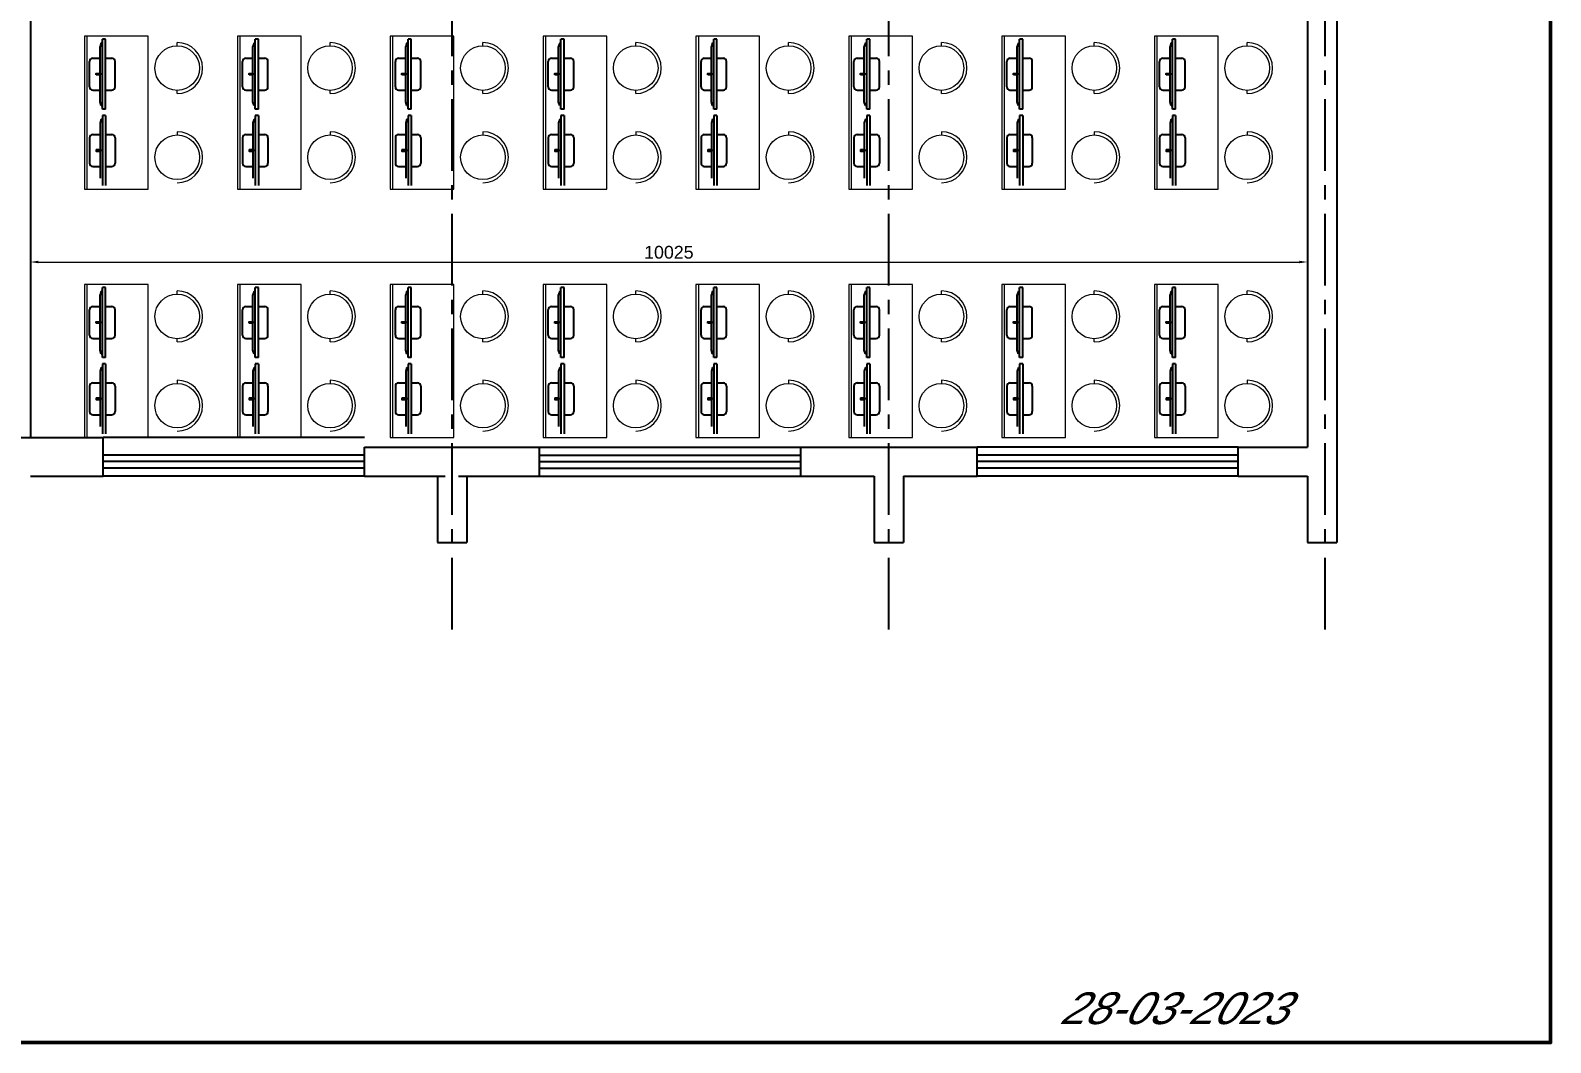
# Model space of a CAD drawing. Extents: x 348043 to 758301, y 133827 to 256568.
# Drawn here: x 615933 to 627867, y 133827 to 141775 of the extents above; entities that cross this region are included whole.
import ezdxf

# ---------------------------------------------------------------- set-up
doc = ezdxf.new("R2010")
doc.units = 0
doc.header["$LTSCALE"] = 900
doc.header["$MEASUREMENT"] = 0
doc.header["$PDMODE"] = 34
doc.linetypes.add('ACAD_ISO02W100', pattern=[15, 12, -3])
doc.linetypes.add('CENTER', pattern=[2, 1.25, -0.25, 0.25, -0.25])
doc.layers.get('DEFPOINTS').update_dxf_attribs({"color": 3, "linetype": 'CONTINUOUS'})
for name, color, linetype in [('2', 7, 'CONTINUOUS'), ('door', 163, 'CONTINUOUS'), ('TEXT', 2, 'CONTINUOUS')]:
    doc.layers.add(name, color=color, linetype=linetype)
doc.styles.add('ROMANS', font='arial.ttf')
doc.dimstyles.new('MSADIM', dxfattribs={"dimscale": 50, "dimtxt": 2.5, "dimasz": 2.5, "dimexe": 1.2, "dimexo": 1, "dimgap": 1, "dimtad": 1, "dimdec": 0, "dimzin": 1, "dimdsep": 46, "dimtxsty": 'ROMANS', "dimcen": 0, "dimclrd": 3, "dimclrt": 6, "dimadec": 0, "dimazin": 0, "dimtfac": 1, "dimtdec": 0, "dimtofl": 0, "dimtmove": 0, "dimatfit": 3, "dimfxl": 1, "dimtvp": 0.1, "dimtolj": 1, "dimtzin": 1, "dimarcsym": 0})

# ---------------------------------------------------------------- blocks, each defined once
blk = doc.blocks.new('*D123')
at = {"layer": 'DEFPOINTS', "color": 0, "lineweight": 50, "ltscale": 1.25}
for p in [(615933, 139909), (625958, 139956), (625958, 139909)]:
    blk.add_point(p, dxfattribs=at)
at = {"layer": 'door', "color": 0, "lineweight": 9, "ltscale": 1.25}
blk.add_line((615933, 139959), (615933, 140016), dxfattribs=at)
at = {"layer": 'door', "color": 0, "linetype": 'ACAD_ISO02W100', "lineweight": 9, "ltscale": 1.25}
blk.add_line((625958, 139959), (625958, 140016), dxfattribs=at)
at = {"layer": 'door', "color": 3, "lineweight": 9, "ltscale": 1.25}
blk.add_line((615995, 139956), (625895, 139956), dxfattribs=at)
at = {"layer": 'door', "color": 3, "lineweight": 50, "ltscale": 1.25}
for points in [[(615995, 139966), (615995, 139946), (615933, 139956)], [(625895, 139966), (625895, 139946), (625958, 139956)]]:
    blk.add_solid(points, dxfattribs=at)
at = {"layer": 'door', "color": 6, "lineweight": 5, "ltscale": 1.25, "insert": (620945, 140032), "char_height": 100, "attachment_point": 5, "style": 'ROMANS'}
blk.add_mtext('\\A1;10025', dxfattribs=at)

msp = doc.modelspace()

# ---------------------------------------------------------------- linework, layer by layer
at = {"layer": '2', "color": 30, "linetype": 'Continuous'}
for p, q in [((616488.6, 141677), (616479.3, 141647.8)), ((616488.6, 141677), (616497.9, 141677)), ((616522.7, 141706.1), (616497.9, 141706.1)), ((616497.9, 141156.1), (616497.9, 141706.1)), ((616522.7, 141156.1), (616522.7, 141706.1)), ((617688.6, 141677), (617679.3, 141647.8)), ((617688.6, 141677), (617697.9, 141677)), ((617722.7, 141706.1), (617697.9, 141706.1)), ((617697.9, 141156.1), (617697.9, 141706.1)), ((617722.7, 141156.1), (617722.7, 141706.1)), ((618888.6, 141677), (618879.3, 141647.8)), ((618888.6, 141677), (618897.9, 141677)), ((618922.7, 141706.1), (618897.9, 141706.1)), ((618897.9, 141156.1), (618897.9, 141706.1)), ((618922.7, 141156.1), (618922.7, 141706.1)), ((620088.6, 141677), (620079.3, 141647.8)), ((620088.6, 141677), (620097.9, 141677)), ((620122.7, 141706.1), (620097.9, 141706.1)), ((620097.9, 141156.1), (620097.9, 141706.1)), ((620122.7, 141156.1), (620122.7, 141706.1)), ((621288.6, 141677), (621279.3, 141647.8)), ((621288.6, 141677), (621297.9, 141677)), ((621322.7, 141706.1), (621297.9, 141706.1)), ((621297.9, 141156.1), (621297.9, 141706.1)), ((621322.7, 141156.1), (621322.7, 141706.1)), ((622488.6, 141677), (622479.3, 141647.8)), ((622488.6, 141677), (622497.9, 141677)), ((622522.7, 141706.1), (622497.9, 141706.1)), ((622497.9, 141156.1), (622497.9, 141706.1)), ((622522.7, 141156.1), (622522.7, 141706.1)), ((623688.6, 141677), (623679.3, 141647.8)), ((623688.6, 141677), (623697.9, 141677)), ((623722.7, 141706.1), (623697.9, 141706.1)), ((623697.9, 141156.1), (623697.9, 141706.1)), ((623722.7, 141156.1), (623722.7, 141706.1)), ((624888.6, 141677), (624879.3, 141647.8)), ((624888.6, 141677), (624897.9, 141677)), ((624922.7, 141706.1), (624897.9, 141706.1)), ((624897.9, 141156.1), (624897.9, 141706.1)), ((624922.7, 141156.1), (624922.7, 141706.1)), ((616422.9, 141556.1), (616479.3, 141556.1)), ((616479.3, 141214.4), (616479.3, 141647.8)), ((616522.7, 141556.1), (616572.9, 141556.1)), ((617622.9, 141556.1), (617679.3, 141556.1)), ((617679.3, 141214.4), (617679.3, 141647.8)), ((617722.7, 141556.1), (617772.9, 141556.1)), ((618822.9, 141556.1), (618879.3, 141556.1)), ((618879.3, 141214.4), (618879.3, 141647.8)), ((618922.7, 141556.1), (618972.9, 141556.1)), ((620022.9, 141556.1), (620079.3, 141556.1)), ((620079.3, 141214.4), (620079.3, 141647.8)), ((620122.7, 141556.1), (620172.9, 141556.1)), ((621222.9, 141556.1), (621279.3, 141556.1)), ((621279.3, 141214.4), (621279.3, 141647.8)), ((621322.7, 141556.1), (621372.9, 141556.1)), ((622422.9, 141556.1), (622479.3, 141556.1)), ((622479.3, 141214.4), (622479.3, 141647.8)), ((622522.7, 141556.1), (622572.9, 141556.1)), ((623622.9, 141556.1), (623679.3, 141556.1)), ((623679.3, 141214.4), (623679.3, 141647.8)), ((623722.7, 141556.1), (623772.9, 141556.1)), ((624822.9, 141556.1), (624879.3, 141556.1)), ((624879.3, 141214.4), (624879.3, 141647.8)), ((624922.7, 141556.1), (624972.9, 141556.1)), ((616397.9, 141331.1), (616397.9, 141531.1)), ((616497.9, 141431.1), (616444.8, 141431.1)), ((616497.9, 141306.1), (616497.9, 141431.1)), ((616597.9, 141331.1), (616597.9, 141531.1)), ((617597.9, 141331.1), (617597.9, 141531.1)), ((617697.9, 141431.1), (617644.8, 141431.1)), ((617697.9, 141306.1), (617697.9, 141431.1)), ((617797.9, 141331.1), (617797.9, 141531.1)), ((618797.9, 141331.1), (618797.9, 141531.1)), ((618897.9, 141431.1), (618844.8, 141431.1)), ((618897.9, 141306.1), (618897.9, 141431.1)), ((618997.9, 141331.1), (618997.9, 141531.1)), ((619997.9, 141331.1), (619997.9, 141531.1)), ((620097.9, 141431.1), (620044.8, 141431.1)), ((620097.9, 141306.1), (620097.9, 141431.1)), ((620197.9, 141331.1), (620197.9, 141531.1)), ((621197.9, 141331.1), (621197.9, 141531.1)), ((621297.9, 141431.1), (621244.8, 141431.1)), ((621297.9, 141306.1), (621297.9, 141431.1)), ((621397.9, 141331.1), (621397.9, 141531.1)), ((622397.9, 141331.1), (622397.9, 141531.1)), ((622497.9, 141431.1), (622444.8, 141431.1)), ((622497.9, 141306.1), (622497.9, 141431.1)), ((622597.9, 141331.1), (622597.9, 141531.1)), ((623597.9, 141331.1), (623597.9, 141531.1)), ((623697.9, 141431.1), (623644.8, 141431.1)), ((623697.9, 141306.1), (623697.9, 141431.1)), ((623797.9, 141331.1), (623797.9, 141531.1)), ((624797.9, 141331.1), (624797.9, 141531.1)), ((624897.9, 141431.1), (624844.8, 141431.1)), ((624897.9, 141306.1), (624897.9, 141431.1)), ((624997.9, 141331.1), (624997.9, 141531.1)), ((616422.9, 141306.1), (616479.3, 141306.1)), ((616522.7, 141306.1), (616572.9, 141306.1)), ((617622.9, 141306.1), (617679.3, 141306.1)), ((617722.7, 141306.1), (617772.9, 141306.1)), ((618822.9, 141306.1), (618879.3, 141306.1)), ((618922.7, 141306.1), (618972.9, 141306.1)), ((620022.9, 141306.1), (620079.3, 141306.1)), ((620122.7, 141306.1), (620172.9, 141306.1)), ((621222.9, 141306.1), (621279.3, 141306.1)), ((621322.7, 141306.1), (621372.9, 141306.1)), ((622422.9, 141306.1), (622479.3, 141306.1)), ((622522.7, 141306.1), (622572.9, 141306.1)), ((623622.9, 141306.1), (623679.3, 141306.1)), ((623722.7, 141306.1), (623772.9, 141306.1)), ((624822.9, 141306.1), (624879.3, 141306.1)), ((624922.7, 141306.1), (624972.9, 141306.1)), ((616488.6, 141185.3), (616479.3, 141214.4)), ((616488.6, 141185.3), (616497.9, 141185.3)), ((617688.6, 141185.3), (617679.3, 141214.4)), ((617688.6, 141185.3), (617697.9, 141185.3)), ((618888.6, 141185.3), (618879.3, 141214.4)), ((618888.6, 141185.3), (618897.9, 141185.3)), ((620088.6, 141185.3), (620079.3, 141214.4)), ((620088.6, 141185.3), (620097.9, 141185.3)), ((621288.6, 141185.3), (621279.3, 141214.4)), ((621288.6, 141185.3), (621297.9, 141185.3)), ((622488.6, 141185.3), (622479.3, 141214.4)), ((622488.6, 141185.3), (622497.9, 141185.3)), ((623688.6, 141185.3), (623679.3, 141214.4)), ((623688.6, 141185.3), (623697.9, 141185.3)), ((624888.6, 141185.3), (624879.3, 141214.4)), ((624888.6, 141185.3), (624897.9, 141185.3)), ((616488.6, 141077), (616479.3, 141047.8)), ((616488.6, 141077), (616497.9, 141077)), ((616522.7, 141156.1), (616497.9, 141156.1)), ((616522.7, 141106.1), (616497.9, 141106.1)), ((616497.9, 141106.1), (616497.9, 140556.1)), ((616522.7, 141106.1), (616522.7, 140556.1)), ((617688.6, 141077), (617679.3, 141047.8)), ((617688.6, 141077), (617697.9, 141077)), ((617722.7, 141156.1), (617697.9, 141156.1)), ((617722.7, 141106.1), (617697.9, 141106.1)), ((617697.9, 141106.1), (617697.9, 140556.1)), ((617722.7, 141106.1), (617722.7, 140556.1)), ((618888.6, 141077), (618879.3, 141047.8)), ((618888.6, 141077), (618897.9, 141077)), ((618922.7, 141156.1), (618897.9, 141156.1)), ((618922.7, 141106.1), (618897.9, 141106.1)), ((618897.9, 141106.1), (618897.9, 140556.1)), ((618922.7, 141106.1), (618922.7, 140556.1)), ((620088.6, 141077), (620079.3, 141047.8)), ((620088.6, 141077), (620097.9, 141077)), ((620122.7, 141156.1), (620097.9, 141156.1)), ((620122.7, 141106.1), (620097.9, 141106.1)), ((620097.9, 141106.1), (620097.9, 140556.1)), ((620122.7, 141106.1), (620122.7, 140556.1)), ((621288.6, 141077), (621279.3, 141047.8)), ((621288.6, 141077), (621297.9, 141077)), ((621322.7, 141156.1), (621297.9, 141156.1)), ((621322.7, 141106.1), (621297.9, 141106.1)), ((621297.9, 141106.1), (621297.9, 140556.1)), ((621322.7, 141106.1), (621322.7, 140556.1)), ((622488.6, 141077), (622479.3, 141047.8)), ((622488.6, 141077), (622497.9, 141077)), ((622522.7, 141156.1), (622497.9, 141156.1)), ((622522.7, 141106.1), (622497.9, 141106.1)), ((622497.9, 141106.1), (622497.9, 140556.1)), ((622522.7, 141106.1), (622522.7, 140556.1)), ((623688.6, 141077), (623679.3, 141047.8)), ((623688.6, 141077), (623697.9, 141077)), ((623722.7, 141156.1), (623697.9, 141156.1)), ((623722.7, 141106.1), (623697.9, 141106.1)), ((623697.9, 141106.1), (623697.9, 140556.1)), ((623722.7, 141106.1), (623722.7, 140556.1)), ((624888.6, 141077), (624879.3, 141047.8)), ((624888.6, 141077), (624897.9, 141077)), ((624922.7, 141156.1), (624897.9, 141156.1)), ((624922.7, 141106.1), (624897.9, 141106.1)), ((624897.9, 141106.1), (624897.9, 140556.1)), ((624922.7, 141106.1), (624922.7, 140556.1)), ((616422.9, 140956.1), (616479.3, 140956.1)), ((616479.3, 141047.8), (616479.3, 140614.4)), ((616497.9, 140956.1), (616497.9, 140831.1)), ((616522.7, 140956.1), (616572.9, 140956.1)), ((617622.9, 140956.1), (617679.3, 140956.1)), ((617679.3, 141047.8), (617679.3, 140614.4)), ((617697.9, 140956.1), (617697.9, 140831.1)), ((617722.7, 140956.1), (617772.9, 140956.1)), ((618822.9, 140956.1), (618879.3, 140956.1)), ((618879.3, 141047.8), (618879.3, 140614.4)), ((618897.9, 140956.1), (618897.9, 140831.1)), ((618922.7, 140956.1), (618972.9, 140956.1)), ((620022.9, 140956.1), (620079.3, 140956.1)), ((620079.3, 141047.8), (620079.3, 140614.4)), ((620097.9, 140956.1), (620097.9, 140831.1)), ((620122.7, 140956.1), (620172.9, 140956.1)), ((621222.9, 140956.1), (621279.3, 140956.1)), ((621279.3, 141047.8), (621279.3, 140614.4)), ((621297.9, 140956.1), (621297.9, 140831.1)), ((621322.7, 140956.1), (621372.9, 140956.1)), ((622422.9, 140956.1), (622479.3, 140956.1)), ((622479.3, 141047.8), (622479.3, 140614.4)), ((622497.9, 140956.1), (622497.9, 140831.1)), ((622522.7, 140956.1), (622572.9, 140956.1)), ((623622.9, 140956.1), (623679.3, 140956.1)), ((623679.3, 141047.8), (623679.3, 140614.4)), ((623697.9, 140956.1), (623697.9, 140831.1)), ((623722.7, 140956.1), (623772.9, 140956.1)), ((624822.9, 140956.1), (624879.3, 140956.1)), ((624879.3, 141047.8), (624879.3, 140614.4)), ((624897.9, 140956.1), (624897.9, 140831.1)), ((624922.7, 140956.1), (624972.9, 140956.1)), ((616397.9, 140931.1), (616397.9, 140731.1)), ((616497.9, 140831.1), (616444.8, 140831.1)), ((616597.9, 140931.1), (616597.9, 140731.1)), ((617597.9, 140931.1), (617597.9, 140731.1)), ((617697.9, 140831.1), (617644.8, 140831.1)), ((617797.9, 140931.1), (617797.9, 140731.1)), ((618797.9, 140931.1), (618797.9, 140731.1)), ((618897.9, 140831.1), (618844.8, 140831.1)), ((618997.9, 140931.1), (618997.9, 140731.1)), ((619997.9, 140931.1), (619997.9, 140731.1)), ((620097.9, 140831.1), (620044.8, 140831.1)), ((620197.9, 140931.1), (620197.9, 140731.1)), ((621197.9, 140931.1), (621197.9, 140731.1)), ((621297.9, 140831.1), (621244.8, 140831.1)), ((621397.9, 140931.1), (621397.9, 140731.1)), ((622397.9, 140931.1), (622397.9, 140731.1)), ((622497.9, 140831.1), (622444.8, 140831.1)), ((622597.9, 140931.1), (622597.9, 140731.1)), ((623597.9, 140931.1), (623597.9, 140731.1)), ((623697.9, 140831.1), (623644.8, 140831.1)), ((623797.9, 140931.1), (623797.9, 140731.1)), ((624797.9, 140931.1), (624797.9, 140731.1)), ((624897.9, 140831.1), (624844.8, 140831.1)), ((624997.9, 140931.1), (624997.9, 140731.1)), ((616422.9, 140706.1), (616479.3, 140706.1)), ((616522.7, 140706.1), (616572.9, 140706.1)), ((617622.9, 140706.1), (617679.3, 140706.1)), ((617722.7, 140706.1), (617772.9, 140706.1)), ((618822.9, 140706.1), (618879.3, 140706.1)), ((618922.7, 140706.1), (618972.9, 140706.1)), ((620022.9, 140706.1), (620079.3, 140706.1)), ((620122.7, 140706.1), (620172.9, 140706.1)), ((621222.9, 140706.1), (621279.3, 140706.1)), ((621322.7, 140706.1), (621372.9, 140706.1)), ((622422.9, 140706.1), (622479.3, 140706.1)), ((622522.7, 140706.1), (622572.9, 140706.1)), ((623622.9, 140706.1), (623679.3, 140706.1)), ((623722.7, 140706.1), (623772.9, 140706.1)), ((624822.9, 140706.1), (624879.3, 140706.1)), ((624922.7, 140706.1), (624972.9, 140706.1)), ((616522.7, 139756.1), (616497.9, 139756.1)), ((616497.9, 139206.1), (616497.9, 139756.1)), ((616522.7, 139206.1), (616522.7, 139756.1)), ((617722.7, 139756.1), (617697.9, 139756.1)), ((617697.9, 139206.1), (617697.9, 139756.1)), ((617722.7, 139206.1), (617722.7, 139756.1)), ((618922.7, 139756.1), (618897.9, 139756.1)), ((618897.9, 139206.1), (618897.9, 139756.1)), ((618922.7, 139206.1), (618922.7, 139756.1)), ((620122.7, 139756.1), (620097.9, 139756.1)), ((620097.9, 139206.1), (620097.9, 139756.1)), ((620122.7, 139206.1), (620122.7, 139756.1)), ((621322.7, 139756.1), (621297.9, 139756.1)), ((621297.9, 139206.1), (621297.9, 139756.1)), ((621322.7, 139206.1), (621322.7, 139756.1)), ((622522.7, 139756.1), (622497.9, 139756.1)), ((622497.9, 139206.1), (622497.9, 139756.1)), ((622522.7, 139206.1), (622522.7, 139756.1)), ((623722.7, 139756.1), (623697.9, 139756.1)), ((623697.9, 139206.1), (623697.9, 139756.1)), ((623722.7, 139206.1), (623722.7, 139756.1)), ((624922.7, 139756.1), (624897.9, 139756.1)), ((624897.9, 139206.1), (624897.9, 139756.1)), ((624922.7, 139206.1), (624922.7, 139756.1)), ((616488.6, 139727), (616479.3, 139697.8)), ((616479.3, 139264.4), (616479.3, 139697.8)), ((616488.6, 139727), (616497.9, 139727)), ((617688.6, 139727), (617679.3, 139697.8)), ((617679.3, 139264.4), (617679.3, 139697.8)), ((617688.6, 139727), (617697.9, 139727)), ((618888.6, 139727), (618879.3, 139697.8)), ((618879.3, 139264.4), (618879.3, 139697.8)), ((618888.6, 139727), (618897.9, 139727)), ((620088.6, 139727), (620079.3, 139697.8)), ((620079.3, 139264.4), (620079.3, 139697.8)), ((620088.6, 139727), (620097.9, 139727)), ((621288.6, 139727), (621279.3, 139697.8)), ((621279.3, 139264.4), (621279.3, 139697.8)), ((621288.6, 139727), (621297.9, 139727)), ((622488.6, 139727), (622479.3, 139697.8)), ((622479.3, 139264.4), (622479.3, 139697.8)), ((622488.6, 139727), (622497.9, 139727)), ((623688.6, 139727), (623679.3, 139697.8)), ((623679.3, 139264.4), (623679.3, 139697.8)), ((623688.6, 139727), (623697.9, 139727)), ((624888.6, 139727), (624879.3, 139697.8)), ((624879.3, 139264.4), (624879.3, 139697.8)), ((624888.6, 139727), (624897.9, 139727)), ((616397.9, 139381.1), (616397.9, 139581.1)), ((616422.9, 139606.1), (616479.3, 139606.1)), ((616522.7, 139606.1), (616572.9, 139606.1)), ((616597.9, 139381.1), (616597.9, 139581.1)), ((617597.9, 139381.1), (617597.9, 139581.1)), ((617622.9, 139606.1), (617679.3, 139606.1)), ((617722.7, 139606.1), (617772.9, 139606.1)), ((617797.9, 139381.1), (617797.9, 139581.1)), ((618797.9, 139381.1), (618797.9, 139581.1)), ((618822.9, 139606.1), (618879.3, 139606.1)), ((618922.7, 139606.1), (618972.9, 139606.1)), ((618997.9, 139381.1), (618997.9, 139581.1)), ((619997.9, 139381.1), (619997.9, 139581.1)), ((620022.9, 139606.1), (620079.3, 139606.1)), ((620122.7, 139606.1), (620172.9, 139606.1)), ((620197.9, 139381.1), (620197.9, 139581.1)), ((621197.9, 139381.1), (621197.9, 139581.1)), ((621222.9, 139606.1), (621279.3, 139606.1)), ((621322.7, 139606.1), (621372.9, 139606.1)), ((621397.9, 139381.1), (621397.9, 139581.1)), ((622397.9, 139381.1), (622397.9, 139581.1)), ((622422.9, 139606.1), (622479.3, 139606.1)), ((622522.7, 139606.1), (622572.9, 139606.1)), ((622597.9, 139381.1), (622597.9, 139581.1)), ((623597.9, 139381.1), (623597.9, 139581.1)), ((623622.9, 139606.1), (623679.3, 139606.1)), ((623722.7, 139606.1), (623772.9, 139606.1)), ((623797.9, 139381.1), (623797.9, 139581.1)), ((624797.9, 139381.1), (624797.9, 139581.1)), ((624822.9, 139606.1), (624879.3, 139606.1)), ((624922.7, 139606.1), (624972.9, 139606.1)), ((624997.9, 139381.1), (624997.9, 139581.1)), ((616497.9, 139481.1), (616444.8, 139481.1)), ((616497.9, 139356.1), (616497.9, 139481.1)), ((617697.9, 139481.1), (617644.8, 139481.1)), ((617697.9, 139356.1), (617697.9, 139481.1)), ((618897.9, 139481.1), (618844.8, 139481.1)), ((618897.9, 139356.1), (618897.9, 139481.1)), ((620097.9, 139481.1), (620044.8, 139481.1)), ((620097.9, 139356.1), (620097.9, 139481.1)), ((621297.9, 139481.1), (621244.8, 139481.1)), ((621297.9, 139356.1), (621297.9, 139481.1)), ((622497.9, 139481.1), (622444.8, 139481.1)), ((622497.9, 139356.1), (622497.9, 139481.1)), ((623697.9, 139481.1), (623644.8, 139481.1)), ((623697.9, 139356.1), (623697.9, 139481.1)), ((624897.9, 139481.1), (624844.8, 139481.1)), ((624897.9, 139356.1), (624897.9, 139481.1)), ((616422.9, 139356.1), (616479.3, 139356.1)), ((616522.7, 139356.1), (616572.9, 139356.1)), ((617622.9, 139356.1), (617679.3, 139356.1)), ((617722.7, 139356.1), (617772.9, 139356.1)), ((618822.9, 139356.1), (618879.3, 139356.1)), ((618922.7, 139356.1), (618972.9, 139356.1)), ((620022.9, 139356.1), (620079.3, 139356.1)), ((620122.7, 139356.1), (620172.9, 139356.1)), ((621222.9, 139356.1), (621279.3, 139356.1)), ((621322.7, 139356.1), (621372.9, 139356.1)), ((622422.9, 139356.1), (622479.3, 139356.1)), ((622522.7, 139356.1), (622572.9, 139356.1)), ((623622.9, 139356.1), (623679.3, 139356.1)), ((623722.7, 139356.1), (623772.9, 139356.1)), ((624822.9, 139356.1), (624879.3, 139356.1)), ((624922.7, 139356.1), (624972.9, 139356.1)), ((616488.6, 139235.3), (616479.3, 139264.4)), ((616488.6, 139235.3), (616497.9, 139235.3)), ((616522.7, 139206.1), (616497.9, 139206.1)), ((616522.7, 139156.1), (616497.9, 139156.1)), ((616497.9, 139156.1), (616497.9, 138606.1)), ((616522.7, 139156.1), (616522.7, 138606.1)), ((617688.6, 139235.3), (617679.3, 139264.4)), ((617688.6, 139235.3), (617697.9, 139235.3)), ((617722.7, 139206.1), (617697.9, 139206.1)), ((617722.7, 139156.1), (617697.9, 139156.1)), ((617697.9, 139156.1), (617697.9, 138606.1)), ((617722.7, 139156.1), (617722.7, 138606.1)), ((618888.6, 139235.3), (618879.3, 139264.4)), ((618888.6, 139235.3), (618897.9, 139235.3)), ((618922.7, 139206.1), (618897.9, 139206.1)), ((618922.7, 139156.1), (618897.9, 139156.1)), ((618897.9, 139156.1), (618897.9, 138606.1)), ((618922.7, 139156.1), (618922.7, 138606.1)), ((620088.6, 139235.3), (620079.3, 139264.4)), ((620088.6, 139235.3), (620097.9, 139235.3)), ((620122.7, 139206.1), (620097.9, 139206.1)), ((620122.7, 139156.1), (620097.9, 139156.1)), ((620097.9, 139156.1), (620097.9, 138606.1)), ((620122.7, 139156.1), (620122.7, 138606.1)), ((621288.6, 139235.3), (621279.3, 139264.4)), ((621288.6, 139235.3), (621297.9, 139235.3)), ((621322.7, 139206.1), (621297.9, 139206.1)), ((621322.7, 139156.1), (621297.9, 139156.1)), ((621297.9, 139156.1), (621297.9, 138606.1)), ((621322.7, 139156.1), (621322.7, 138606.1)), ((622488.6, 139235.3), (622479.3, 139264.4)), ((622488.6, 139235.3), (622497.9, 139235.3)), ((622522.7, 139206.1), (622497.9, 139206.1)), ((622522.7, 139156.1), (622497.9, 139156.1)), ((622497.9, 139156.1), (622497.9, 138606.1)), ((622522.7, 139156.1), (622522.7, 138606.1)), ((623688.6, 139235.3), (623679.3, 139264.4)), ((623688.6, 139235.3), (623697.9, 139235.3)), ((623722.7, 139206.1), (623697.9, 139206.1)), ((623722.7, 139156.1), (623697.9, 139156.1)), ((623697.9, 139156.1), (623697.9, 138606.1)), ((623722.7, 139156.1), (623722.7, 138606.1)), ((624888.6, 139235.3), (624879.3, 139264.4)), ((624888.6, 139235.3), (624897.9, 139235.3)), ((624922.7, 139206.1), (624897.9, 139206.1)), ((624922.7, 139156.1), (624897.9, 139156.1)), ((624897.9, 139156.1), (624897.9, 138606.1)), ((624922.7, 139156.1), (624922.7, 138606.1)), ((616488.6, 139127), (616479.3, 139097.8)), ((616479.3, 139097.8), (616479.3, 138664.4)), ((616488.6, 139127), (616497.9, 139127)), ((617688.6, 139127), (617679.3, 139097.8)), ((617679.3, 139097.8), (617679.3, 138664.4)), ((617688.6, 139127), (617697.9, 139127)), ((618888.6, 139127), (618879.3, 139097.8)), ((618879.3, 139097.8), (618879.3, 138664.4)), ((618888.6, 139127), (618897.9, 139127)), ((620088.6, 139127), (620079.3, 139097.8)), ((620079.3, 139097.8), (620079.3, 138664.4)), ((620088.6, 139127), (620097.9, 139127)), ((621288.6, 139127), (621279.3, 139097.8)), ((621279.3, 139097.8), (621279.3, 138664.4)), ((621288.6, 139127), (621297.9, 139127)), ((622488.6, 139127), (622479.3, 139097.8)), ((622479.3, 139097.8), (622479.3, 138664.4)), ((622488.6, 139127), (622497.9, 139127)), ((623688.6, 139127), (623679.3, 139097.8)), ((623679.3, 139097.8), (623679.3, 138664.4)), ((623688.6, 139127), (623697.9, 139127)), ((624888.6, 139127), (624879.3, 139097.8)), ((624879.3, 139097.8), (624879.3, 138664.4)), ((624888.6, 139127), (624897.9, 139127)), ((616397.9, 138981.1), (616397.9, 138781.1)), ((616422.9, 139006.1), (616479.3, 139006.1)), ((616497.9, 139006.1), (616497.9, 138881.1)), ((616522.7, 139006.1), (616572.9, 139006.1)), ((616597.9, 138981.1), (616597.9, 138781.1)), ((617597.9, 138981.1), (617597.9, 138781.1)), ((617622.9, 139006.1), (617679.3, 139006.1)), ((617697.9, 139006.1), (617697.9, 138881.1)), ((617722.7, 139006.1), (617772.9, 139006.1)), ((617797.9, 138981.1), (617797.9, 138781.1)), ((618797.9, 138981.1), (618797.9, 138781.1)), ((618822.9, 139006.1), (618879.3, 139006.1)), ((618897.9, 139006.1), (618897.9, 138881.1)), ((618922.7, 139006.1), (618972.9, 139006.1)), ((618997.9, 138981.1), (618997.9, 138781.1)), ((619997.9, 138981.1), (619997.9, 138781.1)), ((620022.9, 139006.1), (620079.3, 139006.1)), ((620097.9, 139006.1), (620097.9, 138881.1)), ((620122.7, 139006.1), (620172.9, 139006.1)), ((620197.9, 138981.1), (620197.9, 138781.1)), ((621197.9, 138981.1), (621197.9, 138781.1)), ((621222.9, 139006.1), (621279.3, 139006.1)), ((621297.9, 139006.1), (621297.9, 138881.1)), ((621322.7, 139006.1), (621372.9, 139006.1)), ((621397.9, 138981.1), (621397.9, 138781.1)), ((622397.9, 138981.1), (622397.9, 138781.1)), ((622422.9, 139006.1), (622479.3, 139006.1)), ((622497.9, 139006.1), (622497.9, 138881.1)), ((622522.7, 139006.1), (622572.9, 139006.1)), ((622597.9, 138981.1), (622597.9, 138781.1)), ((623597.9, 138981.1), (623597.9, 138781.1)), ((623622.9, 139006.1), (623679.3, 139006.1)), ((623697.9, 139006.1), (623697.9, 138881.1)), ((623722.7, 139006.1), (623772.9, 139006.1)), ((623797.9, 138981.1), (623797.9, 138781.1)), ((624797.9, 138981.1), (624797.9, 138781.1)), ((624822.9, 139006.1), (624879.3, 139006.1)), ((624897.9, 139006.1), (624897.9, 138881.1)), ((624922.7, 139006.1), (624972.9, 139006.1)), ((624997.9, 138981.1), (624997.9, 138781.1)), ((616497.9, 138881.1), (616444.8, 138881.1)), ((617697.9, 138881.1), (617644.8, 138881.1)), ((618897.9, 138881.1), (618844.8, 138881.1)), ((620097.9, 138881.1), (620044.8, 138881.1)), ((621297.9, 138881.1), (621244.8, 138881.1)), ((622497.9, 138881.1), (622444.8, 138881.1)), ((623697.9, 138881.1), (623644.8, 138881.1)), ((624897.9, 138881.1), (624844.8, 138881.1)), ((616422.9, 138756.1), (616479.3, 138756.1)), ((616522.7, 138756.1), (616572.9, 138756.1)), ((617622.9, 138756.1), (617679.3, 138756.1)), ((617722.7, 138756.1), (617772.9, 138756.1)), ((618822.9, 138756.1), (618879.3, 138756.1)), ((618922.7, 138756.1), (618972.9, 138756.1)), ((620022.9, 138756.1), (620079.3, 138756.1)), ((620122.7, 138756.1), (620172.9, 138756.1)), ((621222.9, 138756.1), (621279.3, 138756.1)), ((621322.7, 138756.1), (621372.9, 138756.1)), ((622422.9, 138756.1), (622479.3, 138756.1)), ((622522.7, 138756.1), (622572.9, 138756.1)), ((623622.9, 138756.1), (623679.3, 138756.1)), ((623722.7, 138756.1), (623772.9, 138756.1)), ((624822.9, 138756.1), (624879.3, 138756.1)), ((624922.7, 138756.1), (624972.9, 138756.1))]:
    msp.add_line(p, q, dxfattribs=at)
for points in [[(616449.7, 141426.1), (616449.7, 141436.1), (616479.3, 141436.1), (616479.3, 141426.1)], [(617649.7, 141426.1), (617649.7, 141436.1), (617679.3, 141436.1), (617679.3, 141426.1)], [(618849.7, 141426.1), (618849.7, 141436.1), (618879.3, 141436.1), (618879.3, 141426.1)], [(620049.7, 141426.1), (620049.7, 141436.1), (620079.3, 141436.1), (620079.3, 141426.1)], [(621249.7, 141426.1), (621249.7, 141436.1), (621279.3, 141436.1), (621279.3, 141426.1)], [(622449.7, 141426.1), (622449.7, 141436.1), (622479.3, 141436.1), (622479.3, 141426.1)], [(623649.7, 141426.1), (623649.7, 141436.1), (623679.3, 141436.1), (623679.3, 141426.1)], [(624849.7, 141426.1), (624849.7, 141436.1), (624879.3, 141436.1), (624879.3, 141426.1)], [(616449.7, 140836.2), (616449.7, 140826.2), (616479.3, 140826.2), (616479.3, 140836.2)], [(617649.7, 140836.2), (617649.7, 140826.2), (617679.3, 140826.2), (617679.3, 140836.2)], [(618849.7, 140836.2), (618849.7, 140826.2), (618879.3, 140826.2), (618879.3, 140836.2)], [(620049.7, 140836.2), (620049.7, 140826.2), (620079.3, 140826.2), (620079.3, 140836.2)], [(621249.7, 140836.2), (621249.7, 140826.2), (621279.3, 140826.2), (621279.3, 140836.2)], [(622449.7, 140836.2), (622449.7, 140826.2), (622479.3, 140826.2), (622479.3, 140836.2)], [(623649.7, 140836.2), (623649.7, 140826.2), (623679.3, 140826.2), (623679.3, 140836.2)], [(624849.7, 140836.2), (624849.7, 140826.2), (624879.3, 140826.2), (624879.3, 140836.2)], [(616449.7, 139476.1), (616449.7, 139486.1), (616479.3, 139486.1), (616479.3, 139476.1)], [(617649.7, 139476.1), (617649.7, 139486.1), (617679.3, 139486.1), (617679.3, 139476.1)], [(618849.7, 139476.1), (618849.7, 139486.1), (618879.3, 139486.1), (618879.3, 139476.1)], [(620049.7, 139476.1), (620049.7, 139486.1), (620079.3, 139486.1), (620079.3, 139476.1)], [(621249.7, 139476.1), (621249.7, 139486.1), (621279.3, 139486.1), (621279.3, 139476.1)], [(622449.7, 139476.1), (622449.7, 139486.1), (622479.3, 139486.1), (622479.3, 139476.1)], [(623649.7, 139476.1), (623649.7, 139486.1), (623679.3, 139486.1), (623679.3, 139476.1)], [(624849.7, 139476.1), (624849.7, 139486.1), (624879.3, 139486.1), (624879.3, 139476.1)], [(616449.7, 138886.2), (616449.7, 138876.2), (616479.3, 138876.2), (616479.3, 138886.2)], [(617649.7, 138886.2), (617649.7, 138876.2), (617679.3, 138876.2), (617679.3, 138886.2)], [(618849.7, 138886.2), (618849.7, 138876.2), (618879.3, 138876.2), (618879.3, 138886.2)], [(620049.7, 138886.2), (620049.7, 138876.2), (620079.3, 138876.2), (620079.3, 138886.2)], [(621249.7, 138886.2), (621249.7, 138876.2), (621279.3, 138876.2), (621279.3, 138886.2)], [(622449.7, 138886.2), (622449.7, 138876.2), (622479.3, 138876.2), (622479.3, 138886.2)], [(623649.7, 138886.2), (623649.7, 138876.2), (623679.3, 138876.2), (623679.3, 138886.2)], [(624849.7, 138886.2), (624849.7, 138876.2), (624879.3, 138876.2), (624879.3, 138886.2)]]:
    msp.add_lwpolyline(points, close=True, dxfattribs=at)
for centre, start, end in [((616422.9, 141531.1), 90, 180), ((616572.9, 141531.1), 0, 90), ((617622.9, 141531.1), 90, 180), ((617772.9, 141531.1), 0, 90), ((618822.9, 141531.1), 90, 180), ((618972.9, 141531.1), 0, 90), ((620022.9, 141531.1), 90, 180), ((620172.9, 141531.1), 0, 90), ((621222.9, 141531.1), 90, 180), ((621372.9, 141531.1), 0, 90), ((622422.9, 141531.1), 90, 180), ((622572.9, 141531.1), 0, 90), ((623622.9, 141531.1), 90, 180), ((623772.9, 141531.1), 0, 90), ((624822.9, 141531.1), 90, 180), ((624972.9, 141531.1), 0, 90), ((616422.9, 141331.1), 180, 270), ((616572.9, 141331.1), 270, 0), ((617622.9, 141331.1), 180, 270), ((617772.9, 141331.1), 270, 0), ((618822.9, 141331.1), 180, 270), ((618972.9, 141331.1), 270, 0), ((620022.9, 141331.1), 180, 270), ((620172.9, 141331.1), 270, 0), ((621222.9, 141331.1), 180, 270), ((621372.9, 141331.1), 270, 0), ((622422.9, 141331.1), 180, 270), ((622572.9, 141331.1), 270, 0), ((623622.9, 141331.1), 180, 270), ((623772.9, 141331.1), 270, 0), ((624822.9, 141331.1), 180, 270), ((624972.9, 141331.1), 270, 0), ((616422.9, 140931.1), 90, 180), ((616572.9, 140931.1), 360, 90), ((617622.9, 140931.1), 90, 180), ((617772.9, 140931.1), 360, 90), ((618822.9, 140931.1), 90, 180), ((618972.9, 140931.1), 360, 90), ((620022.9, 140931.1), 90, 180), ((620172.9, 140931.1), 360, 90), ((621222.9, 140931.1), 90, 180), ((621372.9, 140931.1), 360, 90), ((622422.9, 140931.1), 90, 180), ((622572.9, 140931.1), 360, 90), ((623622.9, 140931.1), 90, 180), ((623772.9, 140931.1), 360, 90), ((624822.9, 140931.1), 90, 180), ((624972.9, 140931.1), 360, 90), ((616422.9, 140731.1), 180, 270), ((616572.9, 140731.1), 270, 360), ((617622.9, 140731.1), 180, 270), ((617772.9, 140731.1), 270, 360), ((618822.9, 140731.1), 180, 270), ((618972.9, 140731.1), 270, 360), ((620022.9, 140731.1), 180, 270), ((620172.9, 140731.1), 270, 360), ((621222.9, 140731.1), 180, 270), ((621372.9, 140731.1), 270, 360), ((622422.9, 140731.1), 180, 270), ((622572.9, 140731.1), 270, 360), ((623622.9, 140731.1), 180, 270), ((623772.9, 140731.1), 270, 360), ((624822.9, 140731.1), 180, 270), ((624972.9, 140731.1), 270, 360), ((616422.9, 139581.1), 90, 180), ((616572.9, 139581.1), 0, 90), ((617622.9, 139581.1), 90, 180), ((617772.9, 139581.1), 0, 90), ((618822.9, 139581.1), 90, 180), ((618972.9, 139581.1), 0, 90), ((620022.9, 139581.1), 90, 180), ((620172.9, 139581.1), 0, 90), ((621222.9, 139581.1), 90, 180), ((621372.9, 139581.1), 0, 90), ((622422.9, 139581.1), 90, 180), ((622572.9, 139581.1), 0, 90), ((623622.9, 139581.1), 90, 180), ((623772.9, 139581.1), 0, 90), ((624822.9, 139581.1), 90, 180), ((624972.9, 139581.1), 0, 90), ((616422.9, 139381.1), 180, 270), ((616572.9, 139381.1), 270, 0), ((617622.9, 139381.1), 180, 270), ((617772.9, 139381.1), 270, 0), ((618822.9, 139381.1), 180, 270), ((618972.9, 139381.1), 270, 0), ((620022.9, 139381.1), 180, 270), ((620172.9, 139381.1), 270, 0), ((621222.9, 139381.1), 180, 270), ((621372.9, 139381.1), 270, 0), ((622422.9, 139381.1), 180, 270), ((622572.9, 139381.1), 270, 0), ((623622.9, 139381.1), 180, 270), ((623772.9, 139381.1), 270, 0), ((624822.9, 139381.1), 180, 270), ((624972.9, 139381.1), 270, 0), ((616422.9, 138981.1), 90, 180), ((616572.9, 138981.1), 360, 90), ((617622.9, 138981.1), 90, 180), ((617772.9, 138981.1), 360, 90), ((618822.9, 138981.1), 90, 180), ((618972.9, 138981.1), 360, 90), ((620022.9, 138981.1), 90, 180), ((620172.9, 138981.1), 360, 90), ((621222.9, 138981.1), 90, 180), ((621372.9, 138981.1), 360, 90), ((622422.9, 138981.1), 90, 180), ((622572.9, 138981.1), 360, 90), ((623622.9, 138981.1), 90, 180), ((623772.9, 138981.1), 360, 90), ((624822.9, 138981.1), 90, 180), ((624972.9, 138981.1), 360, 90), ((616422.9, 138781.1), 180, 270), ((616572.9, 138781.1), 270, 360), ((617622.9, 138781.1), 180, 270), ((617772.9, 138781.1), 270, 360), ((618822.9, 138781.1), 180, 270), ((618972.9, 138781.1), 270, 360), ((620022.9, 138781.1), 180, 270), ((620172.9, 138781.1), 270, 360), ((621222.9, 138781.1), 180, 270), ((621372.9, 138781.1), 270, 360), ((622422.9, 138781.1), 180, 270), ((622572.9, 138781.1), 270, 360), ((623622.9, 138781.1), 180, 270), ((623772.9, 138781.1), 270, 360), ((624822.9, 138781.1), 180, 270), ((624972.9, 138781.1), 270, 360)]:
    msp.add_arc(centre, 25, start, end, dxfattribs=at)
at = {"layer": 'door', "linetype": 'CENTER', "ltscale": 0.5}
for p, q in [((619242.8, 137071.2), (619242.8, 149231.4)), ((622672.8, 137071.2), (622672.8, 149231.4)), ((626097.8, 137071.2), (626097.8, 149231.4))]:
    msp.add_line(p, q, dxfattribs=at)
at = {"layer": 'door', "color": 3, "ltscale": 1.25}
for p, q in [((625957.8, 148283.4), (625957.8, 138503.4)), ((626187.8, 148283.4), (626187.8, 138273.4)), ((615932.8, 146068.4), (615932.8, 138578.4)), ((615130.3, 138578.4), (616505.3, 138578.4)), ((616505.3, 138273.4), (616505.3, 138578.4)), ((618555.3, 138503.4), (619930.3, 138503.4)), ((618555.3, 138273.4), (618555.3, 138503.4)), ((619930.3, 138273.4), (619930.3, 138503.4)), ((621980.3, 138503.4), (623365.3, 138503.4)), ((621980.3, 138273.4), (621980.3, 138503.4)), ((623365.3, 138273.4), (623365.3, 138503.4)), ((625415.3, 138503.4), (625957.8, 138503.4)), ((625415.3, 138273.4), (625415.3, 138503.4)), ((615932.8, 138273.4), (616505.3, 138273.4)), ((618555.3, 138273.4), (619187.8, 138273.4)), ((619127.8, 138273.4), (619127.8, 137753.4)), ((619292.6, 138273.4), (619930.3, 138273.4)), ((619357.8, 138273.4), (619357.8, 137753.4)), ((621980.3, 138273.4), (622557.8, 138273.4)), ((622557.8, 138273.4), (622557.8, 137753.4)), ((622787.8, 138273.4), (623365.3, 138273.4)), ((622787.8, 138273.4), (622787.8, 137753.4)), ((625415.3, 138273.4), (625957.8, 138273.4)), ((625957.8, 138273.4), (625957.8, 137753.4)), ((626187.8, 138273.4), (626187.8, 137753.4)), ((619127.8, 137753.4), (619357.8, 137753.4)), ((622557.8, 137753.4), (622787.8, 137753.4)), ((625957.8, 137753.4), (626187.8, 137753.4))]:
    msp.add_line(p, q, dxfattribs=at)
at = {"layer": 'door', "color": 190, "linetype": 'ByBlock', "lineweight": 5, "ltscale": 1.25}
for p, q in [((616376.7, 141728.4), (616376.7, 140528.4)), ((617576.7, 141728.4), (617576.7, 140528.4)), ((618776.7, 141728.4), (618776.7, 140528.4)), ((619976.7, 141728.4), (619976.7, 140528.4)), ((621176.7, 141728.4), (621176.7, 140528.4)), ((622376.7, 141728.4), (622376.7, 140528.4)), ((623576.7, 141728.4), (623576.7, 140528.4)), ((624776.7, 141728.4), (624776.7, 140528.4)), ((616376.7, 139778.4), (616376.7, 138578.4)), ((617576.7, 139778.4), (617576.7, 138578.4)), ((618776.7, 139778.4), (618776.7, 138578.4)), ((619976.7, 139778.4), (619976.7, 138578.4)), ((621176.7, 139778.4), (621176.7, 138578.4)), ((622376.7, 139778.4), (622376.7, 138578.4)), ((623576.7, 139778.4), (623576.7, 138578.4)), ((624776.7, 139778.4), (624776.7, 138578.4))]:
    msp.add_line(p, q, dxfattribs=at)
at = {"layer": 'door', "color": 3, "linetype": 'ByBlock', "lineweight": 5, "ltscale": 1.25}
for p, q in [((617085, 141653.4), (617085, 141678.4)), ((618285, 141653.4), (618285, 141678.4)), ((619485, 141653.4), (619485, 141678.4)), ((620685, 141653.4), (620685, 141678.4)), ((621885, 141653.4), (621885, 141678.4)), ((623085, 141653.4), (623085, 141678.4)), ((624285, 141653.4), (624285, 141678.4)), ((625485, 141653.4), (625485, 141678.4)), ((617085, 141278.4), (617085, 141303.4)), ((618285, 141278.4), (618285, 141303.4)), ((619485, 141278.4), (619485, 141303.4)), ((620685, 141278.4), (620685, 141303.4)), ((621885, 141278.4), (621885, 141303.4)), ((623085, 141278.4), (623085, 141303.4)), ((624285, 141278.4), (624285, 141303.4)), ((625485, 141278.4), (625485, 141303.4)), ((617085, 140978.4), (617085, 140953.4)), ((618285, 140978.4), (618285, 140953.4)), ((619485, 140978.4), (619485, 140953.4)), ((620685, 140978.4), (620685, 140953.4)), ((621885, 140978.4), (621885, 140953.4)), ((623085, 140978.4), (623085, 140953.4)), ((624285, 140978.4), (624285, 140953.4)), ((625485, 140978.4), (625485, 140953.4)), ((617085, 139703.4), (617085, 139728.4)), ((618285, 139703.4), (618285, 139728.4)), ((619485, 139703.4), (619485, 139728.4)), ((620685, 139703.4), (620685, 139728.4)), ((621885, 139703.4), (621885, 139728.4)), ((623085, 139703.4), (623085, 139728.4)), ((624285, 139703.4), (624285, 139728.4)), ((625485, 139703.4), (625485, 139728.4)), ((617085, 139328.4), (617085, 139353.4)), ((618285, 139328.4), (618285, 139353.4)), ((619485, 139328.4), (619485, 139353.4)), ((620685, 139328.4), (620685, 139353.4)), ((621885, 139328.4), (621885, 139353.4)), ((623085, 139328.4), (623085, 139353.4)), ((624285, 139328.4), (624285, 139353.4)), ((625485, 139328.4), (625485, 139353.4)), ((617085, 139028.4), (617085, 139003.4)), ((618285, 139028.4), (618285, 139003.4)), ((619485, 139028.4), (619485, 139003.4)), ((620685, 139028.4), (620685, 139003.4)), ((621885, 139028.4), (621885, 139003.4)), ((623085, 139028.4), (623085, 139003.4)), ((624285, 139028.4), (624285, 139003.4)), ((625485, 139028.4), (625485, 139003.4))]:
    msp.add_line(p, q, dxfattribs=at)
at = {"layer": 'door', "color": 13, "ltscale": 1.25}
for p, q in [((618555.3, 138578.4), (616505.3, 138578.4)), ((618555.3, 138438.4), (616505.3, 138438.4)), ((619930.3, 138503.4), (621980.3, 138503.4)), ((619930.3, 138438.4), (621980.3, 138438.4)), ((625415.3, 138503.4), (623365.3, 138503.4)), ((625415.3, 138438.4), (623365.3, 138438.4)), ((618555.3, 138388.4), (616505.3, 138388.4)), ((618555.3, 138338.4), (616505.3, 138338.4)), ((619930.3, 138388.4), (621980.3, 138388.4)), ((619930.3, 138338.4), (621980.3, 138338.4)), ((625415.3, 138388.4), (623365.3, 138388.4)), ((625415.3, 138338.4), (623365.3, 138338.4)), ((618555.3, 138273.4), (616505.3, 138273.4)), ((619930.3, 138273.4), (621980.3, 138273.4)), ((625415.3, 138273.4), (623365.3, 138273.4))]:
    msp.add_line(p, q, dxfattribs=at)
at = {"layer": 'door', "color": 1, "lineweight": 50, "ltscale": 1.25}
msp.add_lwpolyline([(579792.7, 133827.1), (627867, 133827.1), (627867, 190619), (579792.7, 190619)], close=True, dxfattribs=at)
at = {"layer": 'door', "color": 190, "linetype": 'ByBlock', "lineweight": 5, "ltscale": 1.25}
for points in [[(616357.8, 141728.4), (616357.8, 140528.4), (616857.8, 140528.4), (616857.8, 141728.4)], [(617557.8, 141728.4), (617557.8, 140528.4), (618057.8, 140528.4), (618057.8, 141728.4)], [(618757.8, 141728.4), (618757.8, 140528.4), (619257.8, 140528.4), (619257.8, 141728.4)], [(619957.8, 141728.4), (619957.8, 140528.4), (620457.8, 140528.4), (620457.8, 141728.4)], [(621157.8, 141728.4), (621157.8, 140528.4), (621657.8, 140528.4), (621657.8, 141728.4)], [(622357.8, 141728.4), (622357.8, 140528.4), (622857.8, 140528.4), (622857.8, 141728.4)], [(623557.8, 141728.4), (623557.8, 140528.4), (624057.8, 140528.4), (624057.8, 141728.4)], [(624757.8, 141728.4), (624757.8, 140528.4), (625257.8, 140528.4), (625257.8, 141728.4)], [(616357.8, 139778.4), (616357.8, 138578.4), (616857.8, 138578.4), (616857.8, 139778.4)], [(617557.8, 139778.4), (617557.8, 138578.4), (618057.8, 138578.4), (618057.8, 139778.4)], [(618757.8, 139778.4), (618757.8, 138578.4), (619257.8, 138578.4), (619257.8, 139778.4)], [(619957.8, 139778.4), (619957.8, 138578.4), (620457.8, 138578.4), (620457.8, 139778.4)], [(621157.8, 139778.4), (621157.8, 138578.4), (621657.8, 138578.4), (621657.8, 139778.4)], [(622357.8, 139778.4), (622357.8, 138578.4), (622857.8, 138578.4), (622857.8, 139778.4)], [(623557.8, 139778.4), (623557.8, 138578.4), (624057.8, 138578.4), (624057.8, 139778.4)], [(624757.8, 139778.4), (624757.8, 138578.4), (625257.8, 138578.4), (625257.8, 139778.4)]]:
    msp.add_lwpolyline(points, close=True, dxfattribs=at)
at = {"layer": 'door', "color": 3, "linetype": 'ByBlock', "lineweight": 5, "ltscale": 1.25}
for centre in [(617085, 141478.4), (618285, 141478.4), (619485, 141478.4), (620685, 141478.4), (621885, 141478.4), (623085, 141478.4), (624285, 141478.4), (625485, 141478.4), (617085, 140778.4), (618285, 140778.4), (619485, 140778.4), (620685, 140778.4), (621885, 140778.4), (623085, 140778.4), (624285, 140778.4), (625485, 140778.4), (617085, 139528.4), (618285, 139528.4), (619485, 139528.4), (620685, 139528.4), (621885, 139528.4), (623085, 139528.4), (624285, 139528.4), (625485, 139528.4), (617085, 138828.4), (618285, 138828.4), (619485, 138828.4), (620685, 138828.4), (621885, 138828.4), (623085, 138828.4), (624285, 138828.4), (625485, 138828.4)]:
    msp.add_circle(centre, 175, dxfattribs=at)
for centre in [(617085, 141478.4), (618285, 141478.4), (619485, 141478.4), (620685, 141478.4), (621885, 141478.4), (623085, 141478.4), (624285, 141478.4), (625485, 141478.4), (617085, 140778.4), (618285, 140778.4), (619485, 140778.4), (620685, 140778.4), (621885, 140778.4), (623085, 140778.4), (624285, 140778.4), (625485, 140778.4), (617085, 139528.4), (618285, 139528.4), (619485, 139528.4), (620685, 139528.4), (621885, 139528.4), (623085, 139528.4), (624285, 139528.4), (625485, 139528.4), (617085, 138828.4), (618285, 138828.4), (619485, 138828.4), (620685, 138828.4), (621885, 138828.4), (623085, 138828.4), (624285, 138828.4), (625485, 138828.4)]:
    msp.add_arc(centre, 200, 270, 90, dxfattribs=at)

# ---------------------------------------------------------------- texts
at = {"layer": 'TEXT', "color": 4, "style": 'ROMANS', "oblique": 30}
msp.add_text('28-03-2023', height=250, dxfattribs=at).set_placement((624002.7, 133972))

# ---------------------------------------------------------------- dimensions: what is measured, and where the dimension line sits
at = {"layer": 'door', "color": 1, "lineweight": 5, "ltscale": 1.25}
dim = msp.add_linear_dim(base=(625957.8, 139956), p1=(615932.8, 139909), p2=(625957.8, 139909), dimstyle='MSADIM', override={"dimtxt": 2, "dimasz": 1.25, "dimgap": 0.5, "dimlwd": 9, "dimlwe": 9}, dxfattribs=at)
dim.commit()
dim.dimension.update_dxf_attribs({"geometry": '*D123', "text_midpoint": (620945.3, 140032.1)})

doc.saveas('drawing.dxf')
